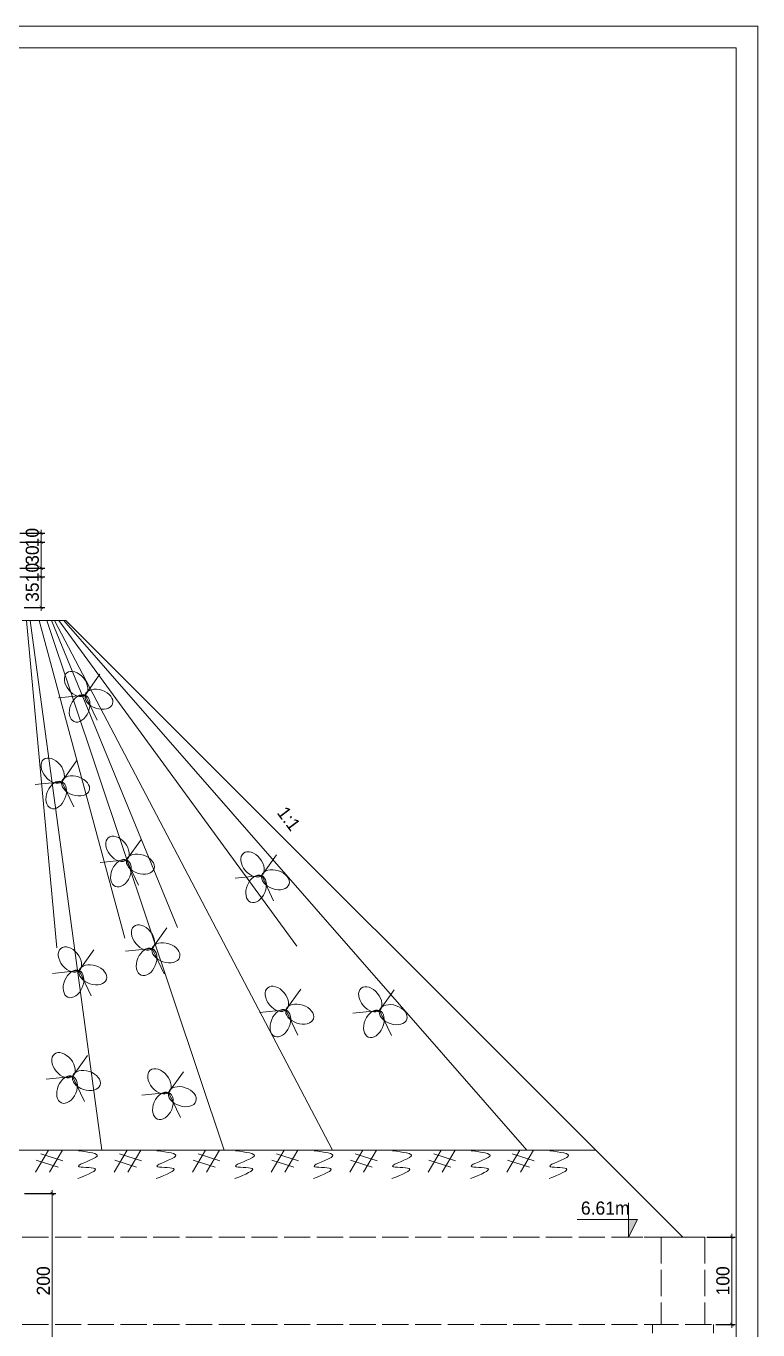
# Model space of a CAD drawing. Header units: millimetres. Extents: x -354608 to 492029, y -885357 to -234285.
# Drawn here: x 36297 to 78223, y -650065 to -575328 of the extents above; entities that cross this region are included whole.
import ezdxf

# ---------------------------------------------------------------- set-up
doc = ezdxf.new("R2010")
doc.units = ezdxf.units.MM
doc.header["$LTSCALE"] = 0.25
doc.header["$MEASUREMENT"] = 0
doc.header["$PDMODE"] = 34
doc.linetypes.add('ACAD_ISO02W100', pattern=[15, 12, -3])
doc.layers.get('0').update_dxf_attribs({"lineweight": 30})
for name, color, linetype, lineweight in [('!text', 130, 'Continuous', 20), ('2', 253, 'Continuous', 15), ('duong 3', 3, 'Continuous', 30), ('dut', 2, 'ACAD_ISO02W100', 30), ('kichthuoc', 3, 'Continuous', 20)]:
    doc.layers.add(name, color=color, linetype=linetype, lineweight=lineweight)
doc.styles.add('K-THUOC', font='11_3664_VSWICONN.TTF')
doc.styles.get("Standard").update_dxf_attribs({"font": 'VNswitzerlandcondlight.TTF'})
doc.dimstyles.new('tl 1.50', dxfattribs={"dimscale": 250, "dimtxt": 3, "dimasz": 0.8, "dimexe": 0.8, "dimexo": 0.5, "dimgap": 0.5, "dimtad": 1, "dimdec": 0, "dimlfac": 0.02, "dimzin": 0, "dimdsep": 46, "dimtxsty": 'K-THUOC', "dimblk": 'ARCHTICK', "dimcen": 1, "dimdle": 0.8, "dimclrd": 256, "dimclrt": 256, "dimadec": 0, "dimazin": 0, "dimtfac": 1, "dimtdec": 0, "dimtmove": 0, "dimatfit": 3, "dimfxl": 0, "dimfrac": 2, "dimtolj": 1, "dimtzin": 0, "dimlwd": -1, "dimarcsym": 0})

# ---------------------------------------------------------------- blocks, each defined once
blk = doc.blocks.new('_ArchTick')
at = {"color": 0, "linetype": 'ByBlock', "const_width": 0.15}
blk.add_lwpolyline([(-0.5, -0.5), (0.5, 0.5)], dxfattribs=at)
blk = doc.blocks.new('*D365')
at = {"layer": '2'}
blk.add_line((37162, -608852), (37162, -606702), dxfattribs=at)
at = {"layer": '2', "color": 0, "lineweight": -2}
for p, q in [((35946, -606902), (37362, -606902)), ((36196, -608652), (37362, -608652))]:
    blk.add_line(p, q, dxfattribs=at)
at = {"layer": 'Defpoints', "color": 0}
for p in [(35821, -606902), (37162, -606902), (36071, -608652)]:
    blk.add_point(p, dxfattribs=at)
at = {"layer": '2', "xscale": 200, "yscale": 200, "zscale": 200}
for p, rotation in [((37162, -606902), 90), ((37162, -608652), 270)]:
    blk.add_blockref('_ArchTick', p, dxfattribs=dict(at, rotation=rotation))
at = {"layer": '2', "insert": (36654, -607777), "char_height": 750, "attachment_point": 5, "rotation": 90, "style": 'K-THUOC'}
blk.add_mtext('\\A1;35', dxfattribs=at)
blk = doc.blocks.new('*D366')
at = {"layer": '2', "color": 0, "lineweight": -2}
for p, q in [((35946, -606402), (37362, -606402)), ((35946, -606902), (37362, -606902))]:
    blk.add_line(p, q, dxfattribs=at)
at = {"layer": '2'}
blk.add_line((37162, -607102), (37162, -606202), dxfattribs=at)
at = {"layer": 'Defpoints', "color": 0}
for p in [(35821, -606402), (37162, -606402), (35821, -606902)]:
    blk.add_point(p, dxfattribs=at)
at = {"layer": '2', "xscale": 200, "yscale": 200, "zscale": 200}
for p, rotation in [((37162, -606402), 90), ((37162, -606902), 270)]:
    blk.add_blockref('_ArchTick', p, dxfattribs=dict(at, rotation=rotation))
at = {"layer": '2', "insert": (36654, -606652), "char_height": 750, "attachment_point": 5, "rotation": 90, "style": 'K-THUOC'}
blk.add_mtext('\\A1;10', dxfattribs=at)
blk = doc.blocks.new('*D367')
at = {"layer": '2', "color": 0, "lineweight": -2}
for p, q in [((35946, -604902), (37362, -604902)), ((35946, -606402), (37362, -606402))]:
    blk.add_line(p, q, dxfattribs=at)
at = {"layer": '2'}
blk.add_line((37162, -606602), (37162, -604702), dxfattribs=at)
at = {"layer": 'Defpoints', "color": 0}
for p in [(35821, -604902), (37162, -604902), (35821, -606402)]:
    blk.add_point(p, dxfattribs=at)
at = {"layer": '2', "xscale": 200, "yscale": 200, "zscale": 200}
for p, rotation in [((37162, -604902), 90), ((37162, -606402), 270)]:
    blk.add_blockref('_ArchTick', p, dxfattribs=dict(at, rotation=rotation))
at = {"layer": '2', "insert": (36654, -605652), "char_height": 750, "attachment_point": 5, "rotation": 90, "style": 'K-THUOC'}
blk.add_mtext('\\A1;30', dxfattribs=at)
blk = doc.blocks.new('*D368')
at = {"layer": '2', "color": 0, "lineweight": -2}
for p, q in [((35946, -604402), (37362, -604402)), ((35946, -604902), (37362, -604902))]:
    blk.add_line(p, q, dxfattribs=at)
at = {"layer": '2'}
blk.add_line((37162, -604202), (37162, -605102), dxfattribs=at)
at = {"layer": 'Defpoints', "color": 0}
for p in [(35821, -604402), (35821, -604902), (37162, -604902)]:
    blk.add_point(p, dxfattribs=at)
at = {"layer": '2', "xscale": 200, "yscale": 200, "zscale": 200}
for p, rotation in [((37162, -604402), 90), ((37162, -604902), 270)]:
    blk.add_blockref('_ArchTick', p, dxfattribs=dict(at, rotation=rotation))
at = {"layer": '2', "insert": (36654, -604652), "char_height": 750, "attachment_point": 5, "rotation": 90, "style": 'K-THUOC'}
blk.add_mtext('\\A1;10', dxfattribs=at)
blk = doc.blocks.new('*D702')
at = {"layer": '2', "color": 0, "lineweight": -2}
for p, q in [((36206, -642253), (37999, -642253)), ((36206, -652253), (37999, -652253))]:
    blk.add_line(p, q, dxfattribs=at)
at = {"layer": '2'}
blk.add_line((37799, -652453), (37799, -642053), dxfattribs=at)
at = {"layer": 'Defpoints', "color": 0}
for p in [(36081, -642253), (37799, -642253), (36081, -652253)]:
    blk.add_point(p, dxfattribs=at)
at = {"layer": '2', "xscale": 200, "yscale": 200, "zscale": 200}
for p, rotation in [((37799, -642253), 90), ((37799, -652253), 270)]:
    blk.add_blockref('_ArchTick', p, dxfattribs=dict(at, rotation=rotation))
at = {"layer": '2', "insert": (37291, -647253), "char_height": 750, "attachment_point": 5, "rotation": 90, "style": 'K-THUOC'}
blk.add_mtext('\\A1;200', dxfattribs=at)
blk = doc.blocks.new('*D760')
at = {"layer": '2', "color": 0, "lineweight": -2}
for p, q in [((75306, -644753), (76927, -644753)), ((75806, -649753), (76927, -649753))]:
    blk.add_line(p, q, dxfattribs=at)
at = {"layer": '2'}
blk.add_line((76727, -649953), (76727, -644553), dxfattribs=at)
at = {"layer": 'Defpoints', "color": 0}
for p in [(75181, -644753), (76727, -644753), (75681, -649753)]:
    blk.add_point(p, dxfattribs=at)
at = {"layer": '2', "xscale": 200, "yscale": 200, "zscale": 200}
for p, rotation in [((76727, -644753), 90), ((76727, -649753), 270)]:
    blk.add_blockref('_ArchTick', p, dxfattribs=dict(at, rotation=rotation))
at = {"layer": '2', "insert": (76220, -647253), "char_height": 750, "attachment_point": 5, "rotation": 90, "style": 'K-THUOC'}
blk.add_mtext('\\A1;100', dxfattribs=at)
blk = doc.blocks.new('dattn')
at = {"layer": 'duong 3', "lineweight": 13}
for p, q in [((0, 0), (-745, -1272)), ((793, 0), (48, -1272)), ((-705, -585), (549, -991)), ((-434, -212), (820, -618))]:
    blk.add_line(p, q, dxfattribs=at)
blk.add_spline([(1715, -44), (2779, -359), (1715, -930), (2661, -1067), (1675, -1638)], degree=3, dxfattribs=at)

msp = doc.modelspace()

# ---------------------------------------------------------------- hatches: boundary and pattern name
at = {"layer": 'kichthuoc', "lineweight": 13}
msp.add_hatch(color=256, dxfattribs=at).paths.add_polyline_path([(70815.9, -643745), (71317.7, -643745), (70815.9, -644752.5)])

# ---------------------------------------------------------------- linework, layer by layer
at = {"layer": '!text', "color": 2}
for p, q in [((38054.7, -628164.3), (36313.5, -609402.5)), ((73931.2, -644752.5), (72681.2, -644752.5)), ((73931.2, -644752.5), (75181.2, -644752.5))]:
    msp.add_line(p, q, dxfattribs=at)
at = {"layer": '2', "color": 3, "lineweight": 5}
for p, q in [((78222.9, -575328.1), (-354608.2, -575328.1)), ((78222.9, -575328.1), (78222.9, -723828.1)), ((76972.9, -576578.1), (-348358.2, -576578.1)), ((76972.9, -576578.1), (76972.9, -722578.1))]:
    msp.add_line(p, q, dxfattribs=at)
at = {"layer": '2'}
for p, q in [((36081.2, -609402.5), (38581.2, -609402.5)), ((36536.8, -609402.5), (40628.6, -639752.5)), ((37053.9, -609402.5), (41960.6, -627606.8)), ((37477.6, -609402.5), (47638.7, -639752.5)), ((37744.2, -609402.5), (44970.2, -626998.8)), ((37925.2, -609402.5), (53847.2, -639752.5)), ((38178.9, -609402.5), (51810.1, -628064.5)), ((38451.3, -609402.5), (64987.3, -639752.5)), ((73931.2, -644752.5), (38581.2, -609402.5)), ((39683.9, -613675.6), (40531.3, -612481.5)), ((39683.9, -613675.6), (38162.9, -613830)), ((39683.9, -613675.6), (40366.6, -615115.6)), ((38343.8, -618643), (39191.1, -617448.8)), ((38343.8, -618643), (36822.7, -618797.3)), ((38343.8, -618643), (39026.4, -620082.9)), ((42053.8, -623126.4), (42901.2, -621932.2)), ((42053.8, -623126.4), (40532.8, -623280.7)), ((42053.8, -623126.4), (42736.5, -624566.3)), ((49794.5, -624020.8), (50641.9, -622826.6)), ((49794.5, -624020.8), (48273.5, -624175.1)), ((49794.5, -624020.8), (50477.2, -625460.7)), ((43519.6, -628209.4), (44366.9, -627015.2)), ((39333.8, -629471.4), (40181.2, -628277.2)), ((43519.6, -628209.4), (41998.5, -628363.7)), ((43519.6, -628209.4), (44202.2, -629649.3)), ((39333.8, -629471.4), (37812.8, -629625.7)), ((39333.8, -629471.4), (40016.5, -630911.3)), ((51185.5, -631724.6), (52032.9, -630530.4)), ((56541.7, -631756.5), (57389.1, -630562.3)), ((51185.5, -631724.6), (49664.5, -631878.9)), ((51185.5, -631724.6), (51868.2, -633164.5)), ((56541.7, -631756.5), (55020.7, -631910.8)), ((56541.7, -631756.5), (57224.4, -633196.4)), ((38962.5, -635529.5), (39809.9, -634335.3)), ((44458.8, -636457.1), (45306.1, -635263)), ((38962.5, -635529.5), (37441.4, -635683.8)), ((38962.5, -635529.5), (39645.1, -636969.4)), ((44458.8, -636457.1), (42937.7, -636611.5)), ((44458.8, -636457.1), (45141.4, -637897.1)), ((6081.2, -639752.5), (68931.2, -639752.5))]:
    msp.add_line(p, q, dxfattribs=at)
for centre, major_axis in [((39160.8, -613037.2), (-524, 637.7)), ((39364.1, -614436.5), (-318.6, -761.4)), ((40473.6, -613913.9), (-782.6, 262)), ((37820.7, -618004.6), (-524, 637.7)), ((38024, -619403.9), (-318.6, -761.4)), ((39133.4, -618881.2), (-782.6, 262)), ((41530.7, -622488), (-524, 637.7)), ((49271.4, -623382.4), (-524, 637.7)), ((41734, -623887.3), (-318.6, -761.4)), ((42843.5, -623364.6), (-782.6, 262)), ((49474.8, -624781.6), (-318.6, -761.4)), ((50584.2, -624259), (-782.6, 262)), ((42996.5, -627571), (-524, 637.7)), ((44309.2, -628447.6), (-782.6, 262)), ((38810.7, -628833), (-524, 637.7)), ((43199.8, -628970.3), (-318.6, -761.4)), ((40123.5, -629709.6), (-782.6, 262)), ((39014.1, -630232.2), (-318.6, -761.4)), ((50662.4, -631086.2), (-524, 637.7)), ((56018.6, -631118.1), (-524, 637.7)), ((51975.2, -631962.8), (-782.6, 262)), ((57331.4, -631994.7), (-782.6, 262)), ((50865.7, -632485.5), (-318.6, -761.4)), ((56221.9, -632517.4), (-318.6, -761.4)), ((38439.4, -634891.1), (-524, 637.7)), ((39752.2, -635767.8), (-782.6, 262)), ((43935.7, -635818.7), (-524, 637.7)), ((38642.7, -636290.4), (-318.6, -761.4)), ((44139, -637218), (-318.6, -761.4)), ((45248.4, -636695.4), (-782.6, 262))]:
    msp.add_ellipse(centre, major_axis=major_axis, ratio=0.6558151, start_param=-3.141592653589793, end_param=3.141592653589793, dxfattribs=at)
at = {"layer": 'dut', "lineweight": 15, "ltscale": 500}
for p, q in [((36081.2, -644752.5), (73931.2, -644752.5)), ((72681.2, -644752.5), (72681.2, -649752.5)), ((75181.2, -644752.5), (75181.2, -649752.5)), ((36081.2, -649752.5), (72181.2, -649752.5)), ((72181.2, -649752.5), (75681.2, -649752.5)), ((72181.2, -649752.5), (72181.2, -650252.5)), ((75681.2, -649752.5), (75681.2, -650252.5))]:
    msp.add_line(p, q, dxfattribs=at)
at = {"layer": 'kichthuoc'}
for p, q in [((70815.9, -644752.5), (70815.9, -642778.1)), ((70815.9, -643745), (67858.7, -643745)), ((70815.9, -644752.5), (71317.7, -643745)), ((71317.7, -643745), (70815.9, -643745)), ((70815.9, -644752.5), (70005.6, -644752.5)), ((70815.9, -644752.5), (71626.3, -644752.5))]:
    msp.add_line(p, q, dxfattribs=at)

# ---------------------------------------------------------------- block references
at = {"layer": '!text', "color": 2}
for p in [(37581.2, -639752.5), (42081.2, -639752.5), (46581.2, -639752.5), (51081.2, -639752.5), (55581.2, -639752.5), (60081.2, -639752.5), (64581.2, -639752.5)]:
    msp.add_blockref('dattn', p, dxfattribs=at)

# ---------------------------------------------------------------- texts
at = {"layer": 'duong 3', "insert": (51230.7, -619975.6), "char_height": 750, "width": 50000, "attachment_point": 1, "rotation": 306.995967}
msp.add_mtext('1:1', dxfattribs=at)
at = {"layer": 'duong 3', "insert": (68082.2, -642705.2), "char_height": 750, "width": 50000, "attachment_point": 1}
msp.add_mtext('6.61m', dxfattribs=at)

# ---------------------------------------------------------------- dimensions: what is measured, and where the dimension line sits
at = {"layer": '2'}
for base, p1, p2, picture, middle in [((37161.6, -604902.3), (35821.2, -604402.3), (35821.2, -604902.3), '*D368', (37161.6, -604652.3)), ((37161.6, -606402.3), (35821.2, -606902.3), (35821.2, -606402.3), '*D366', (37161.6, -606652.3))]:
    dim = msp.add_linear_dim(base=base, p1=p1, p2=p2, angle=90, dimstyle='tl 1.50', dxfattribs=at)
    dim.commit()
    dim.dimension.update_dxf_attribs({"geometry": picture, "text_midpoint": middle, "dimtype": 160})
for base, p1, p2, picture, middle in [((37161.6, -604902.3), (35821.2, -606402.3), (35821.2, -604902.3), '*D367', (36653.8, -605652.3)), ((37161.6, -606902.3), (36071.2, -608652.3), (35821.2, -606902.3), '*D365', (36653.8, -607777.3)), ((37798.6, -642252.5), (36081.2, -652252.5), (36081.2, -642252.5), '*D702', (37290.8, -647252.5)), ((76727.4, -644752.5), (75681.2, -649752.5), (75181.2, -644752.5), '*D760', (76219.6, -647252.5))]:
    dim = msp.add_linear_dim(base=base, p1=p1, p2=p2, angle=90, dimstyle='tl 1.50', dxfattribs=at)
    dim.commit()
    dim.dimension.update_dxf_attribs({"geometry": picture, "text_midpoint": middle})

doc.saveas('drawing.dxf')
